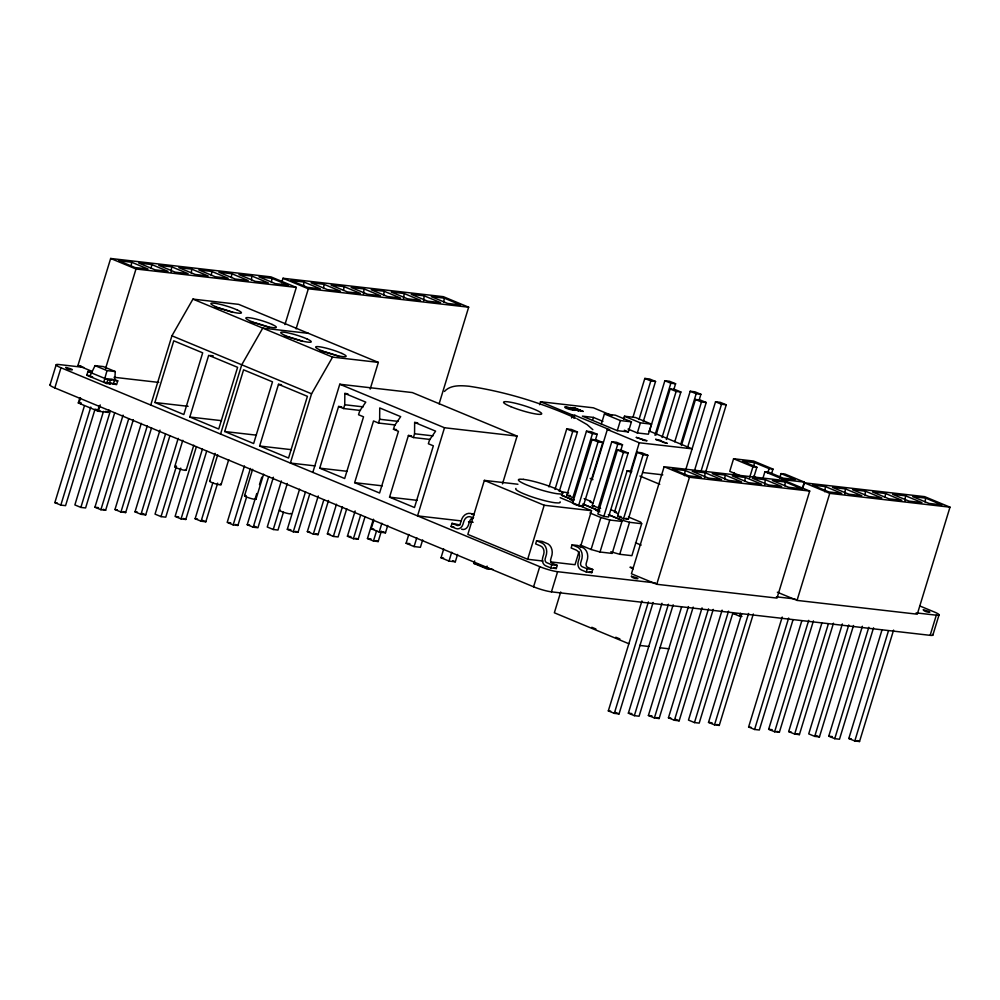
<?xml version="1.0" encoding="UTF-8"?>
<svg xmlns="http://www.w3.org/2000/svg" width="1000" height="1000" viewBox="0 0 1000 1000"><rect width="100%" height="100%" fill="white"/><g stroke="black" fill="none" stroke-linecap="round" stroke-linejoin="round"><path stroke-width="1.5" d="M344.837 393.438L365.775 402.137L359.7 410.975L358.55 414.75L363.537 416.812L344.675 478.525L319.738 468.162L338.6 406.463L343.587 408.537L344.75 404.75L344.837 393.438L347.9 393.787M378.5 423.038L379.65 419.263L379.738 407.938L400.688 416.637L394.613 425.475L393.462 429.25L398.45 431.325L379.588 493.025L354.65 482.663L373.512 420.962L378.5 423.038L395.375 424.975M414.65 422.438L435.6 431.138L429.525 439.975L428.363 443.75L433.35 445.825L414.487 507.525L389.55 497.163L408.425 435.462L413.413 437.537L414.562 433.762L414.65 422.438L417.713 422.8M109.388 383.225L116.6 384.637L117.762 380.863L114.763 379.625L115.288 371.562L103.325 366.587L95.037 365.637L89.787 376.463L92.6 376.788M131.137 266.112L131.637 262.238L118.7 260.75L135.05 267.55L147.988 269.025L131.637 262.238M151.188 268.412L151.675 264.538L138.737 263.05L155.1 269.85L168.038 271.337L151.675 264.538M171.062 272L171.713 266.837L158.775 265.35L175.138 272.15L188.075 273.637L171.713 266.837M191.262 273.012L191.762 269.137L178.812 267.65L195.175 274.45L208.113 275.938L191.762 269.137M211.3 275.312L211.8 271.438L198.863 269.95L215.212 276.75L228.15 278.238L211.8 271.438M231.337 277.613L231.838 273.738L218.9 272.25L235.25 279.05L248.2 280.538L231.838 273.738M251.388 279.925L251.875 276.038L238.938 274.562L255.3 281.35L268.238 282.838L251.875 276.038M271.425 282.225L271.913 278.35L258.975 276.863L275.338 283.65L288.275 285.138L271.913 278.35M303.488 285.9L303.988 282.025L291.038 280.538L307.4 287.337L320.337 288.825L303.988 282.025M323.525 288.2L324.025 284.325L311.087 282.838L327.438 289.637L340.375 291.125L324.025 284.325M343.562 290.5L344.062 286.625L331.125 285.138L347.475 291.938L360.425 293.425L344.062 286.625M363.45 294.1L364.1 288.925L351.163 287.45L367.525 294.237L380.462 295.725L364.1 288.925M383.65 295.113L384.137 291.238L371.2 289.75L387.562 296.537L400.5 298.025L384.137 291.238M403.525 298.7L404.188 293.538L391.238 292.05L407.6 298.837L420.538 300.325L404.188 293.538M423.562 301L424.225 295.837L411.287 294.35L427.638 301.15L440.575 302.625L424.225 295.837M443.775 302.013L444.263 298.137L431.325 296.65L447.675 303.45L460.625 304.938L444.263 298.137M684.463 475.662L685.125 470.487L672.188 469L688.538 475.8L701.475 477.287L685.125 470.487M704.5 477.962L705.163 472.788L692.225 471.3L708.575 478.1L721.525 479.588L705.163 472.788M724.712 478.963L725.2 475.087L712.262 473.6L728.625 480.4L741.562 481.887L725.2 475.087M744.75 481.275L745.238 477.388L732.3 475.913L748.662 482.7L761.6 484.188L745.238 477.388M764.625 484.862L765.288 479.7L752.337 478.212L768.7 485L781.637 486.488L765.288 479.7M784.825 485.875L785.325 482L772.387 480.513L788.737 487.3L801.675 488.787L785.325 482M824.75 491.763L825.4 486.6L812.463 485.112L828.825 491.912L841.762 493.4L825.4 486.6M844.788 494.062L845.438 488.9L832.5 487.413L848.863 494.212L861.8 495.7L845.438 488.9M864.987 495.075L865.487 491.2L852.55 489.712L868.9 496.512L881.838 498L865.487 491.2M885.025 497.375L885.525 493.5L872.588 492.013L888.938 498.812L901.875 500.3L885.525 493.5M904.9 500.975L905.562 495.8L892.625 494.312L908.988 501.112L921.925 502.6L905.562 495.8M925.113 501.987L925.6 498.1L912.663 496.625L929.025 503.413L941.963 504.9L925.6 498.1M112.2 383.237L103.75 382.262L107.013 370.613L115.288 371.562M50 384.975L56.163 364.825M932.513 634.438A13.288 1.775 17 0 1 930.15 635.337L551.438 591.85A13.288 1.775 17 0 1 533.575 586.8L54.825 387.912L60.987 367.762A13.288 1.775 17 0 1 58.9 364.525L83.737 367.375M92.013 371.35L77.938 365.513L110.662 258.475L270.975 276.887L296.312 287.413L284.95 324.575M108.912 409.862L108.138 412.388L98.287 411.262L78.3 402.95L79.85 397.887M117.762 380.863C112.737 381.262 109.125 376.188 110.1 383.9L106.737 383.512L86.8 375.225L87.95 371.438L92.4 372.238M80.538 397.938L79.188 402.375L81.062 403.15L80.8 403.988M95.075 409.087L65.562 505.65L60.825 505.112L54.837 502.625L84.362 406.062M60.825 505.112L90.8 407.062M105.538 368.6L135.988 269L296.312 287.413M99.275 405.725L97.925 410.15L96.05 409.375L95.787 410.225L100.013 410.7M98.287 411.262L100.225 404.925M106.737 383.512L107.9 379.725L111.263 380.112M103.5 411.337L74.875 504.925L80.862 507.413L85.6 507.95L114.663 412.875M113.25 384.25L114.4 380.475M80.862 507.413L110.388 410.85M133.35 419.637L105.638 510.25L100.9 509.712L94.925 507.225L123.075 415.125M100.9 509.712L128.613 419.087M151.562 427.875L125.675 512.562L120.95 512.013L114.963 509.525L141.3 423.363M150.75 405.05L171.925 335.8L192.938 299.113L238.7 304.363L378.338 362.375L370.163 389.125M120.95 512.013L147.287 425.85M154.9 402.512L173.762 340.812L202.688 352.837L183.825 414.538L154.9 402.512L188.088 406.325M169.788 436.125L145.725 514.862L140.988 514.312L135 511.825L159.975 430.125M140.988 514.312L165.512 434.087M178.2 438.363L155.037 514.125L161.025 516.613L165.763 517.163L180.75 468.137M174.713 466.725L182.8 440.288M189.812 417.025L208.675 355.312L237.6 367.337L218.725 429.038L189.812 417.025L221.488 420.662M161.025 516.613L176.462 466.112M186.163 470.175L193.8 445.2M196.425 446.613L175.087 516.438L181.062 518.913L185.8 519.462L206.688 451.125M181.062 518.913L202.413 449.1M220.562 434.062L241.737 364.8L262.762 328.113L308.525 333.363M217.65 483.137L205.837 521.763L201.1 521.225L195.125 518.737L215.1 453.363M224.713 431.525L243.575 369.825L272.5 381.838L253.637 443.537L224.713 431.525L256.388 435.163M209.625 481.238L217.712 454.787M201.1 521.225L212.913 482.6M281.637 282.725L283 278.263L443.325 296.675L468.663 307.2L439.113 403.825M221.075 484.675L228.713 459.7M244.45 465.962L227.188 522.413L233.175 524.9L237.9 525.45L246.537 497.225M233.175 524.9L250.425 468.45M244.537 495.737L252.625 469.288M278.488 384.325L307.413 396.337L288.55 458.038L259.625 446.025L278.488 384.325L281.5 384.675M296.062 328.925L308.337 288.788L468.663 307.2M273.387 477.238L257.95 527.75L253.212 527.2L247.225 524.712L256.762 493.525M259.488 484.6L261.762 477.175M255.975 499.175L263.612 474.2M253.212 527.2L268.65 476.688M281.35 480.962L267.262 527.013L273.25 529.5L277.987 530.05L283.438 512.225M378.338 362.375L332.575 357.113L311.562 393.8L290.387 463.062L314.938 465.875M273.25 529.5L287.325 483.45M309.837 493.725L298.025 532.35L293.288 531.8L287.312 529.325L299.575 489.212M293.288 531.8L305.55 491.7M312.825 472.388L339.775 384.237L412.362 392.575L517.087 436.087L502.475 483.888M328.512 500.487L318.062 534.65L313.325 534.113L307.35 531.625L318.25 495.962M313.325 534.113L323.775 499.938M346.737 508.725L338.1 536.95L333.375 536.413L327.388 533.925L336.475 504.212M333.375 536.413L342.45 506.7M364.963 516.975L358.15 539.25L353.413 538.713L347.425 536.225L355.15 510.962M353.413 538.713L360.675 514.938M381.362 531.15L378.188 541.55L373.45 541.013L367.463 538.525L373.375 519.212M387.738 525.45L385.487 532.8L379.188 532.075L371.2 528.75L373.9 519.938M373.45 541.013L376.625 530.612M379.188 532.075L381.875 523.25M422.65 539.95L420.4 547.3L414.087 546.575L406.112 543.263L408.8 534.438M517.087 436.087L444.5 427.75L417.55 515.887L460.8 520.862M414.087 546.575L416.788 537.762M457.562 554.45L455.312 561.8L449 561.075L441.025 557.762L443.713 548.95M473.3 518L470.812 516.962A6.637 5.325 -83.4 0 0 463.9 521.188L462.938 524.338A6.637 5.325 -83.4 0 1 456.025 528.55L451.037 526.487L452 523.337L459.975 524.987M449 561.075L451.688 552.263M517.938 484.25L484.35 480.387L467.837 534.412L527.675 559.275L542.95 561.025M492.75 569.35L486.325 568.612L473.875 563.45L474.65 560.913M486.325 568.612L487.1 566.087M539.625 404.7L540.525 401.737L593.387 407.812L611.987 415.538M549 486.95L566.737 428.938L571.475 429.475L577.45 431.962L559.263 491.475M527.675 559.275L544.188 505.25L591.525 510.688L580.375 547.188M571.538 417.962L572.45 415L574.812 415.275L609.725 429.775L607.35 429.5L591.95 479.875M536.6 540.75L535.638 543.9L540.625 545.975A6.637 5.325 -83.4 0 1 543.688 554.338L542.725 557.475A6.637 5.325 -83.4 0 0 545.788 565.85L550.775 567.925L556.3 568.55L557.263 565.4L551.962 563.162A3.312 2.662 -83.4 0 1 550.65 559.575L552.025 554.75A9.975 8 -83.4 0 0 548.062 543.938L542.125 541.388L536.6 540.75L542.55 543.3A9.975 8 -83.4 0 1 546.5 554.113L545.125 558.938A3.312 2.662 -83.4 0 0 546.438 562.537L551.737 564.775L557.263 565.4M573.9 418.237L574.812 415.275M554.987 489.438L572.725 431.425L577.45 431.962M533.575 586.8L539.738 566.65L60.987 367.762M597.175 434.237L592.45 433.688L572.888 497.65L566.9 495.175L586.462 431.2L591.188 431.75L597.175 434.237L595.363 440.188M592.55 420.288L593.425 417.413L602.913 421.35M550.775 567.925L551.737 564.775M572.513 503.425L592.075 439.462L596.8 440L602.788 442.488L583.225 506.463L578.5 505.913L598.05 441.95L602.788 442.488M601.337 424.012L604.412 413.938L615.462 415.213L631.425 421.838L628.337 431.912L617.3 430.65L582.388 416.138L593.425 417.413M551.438 591.85L557.6 571.7L655.375 582.925M572.112 544.825L571.15 547.975L576.138 550.05A6.637 5.325 -83.4 0 1 579.2 558.413L578.237 561.562A6.637 5.325 -83.4 0 0 581.3 569.925L586.287 572L591.812 572.625L592.762 569.487L587.463 567.238A3.312 2.662 -83.4 0 1 586.15 563.65L587.525 558.825A9.975 8 -83.4 0 0 583.575 548.013L577.625 545.462L572.112 544.825L578.05 547.375A9.975 8 -83.4 0 1 582.013 558.2L580.625 563.013A3.312 2.662 -83.4 0 0 581.95 566.613L587.25 568.85L592.762 569.487M560.712 591.975L554.35 612.788L628.913 643.763M600.588 508.45L592.238 505.7L611.788 441.725L616.525 442.275L622.513 444.762L620.688 450.712M579.038 551.562L575.013 564.712L550.588 561.9M617.3 430.65L620.375 420.575L631.425 421.838M623.575 419.125L624.45 416.238L635.5 417.512L651.462 424.137L648.375 434.212L637.337 432.95L628.025 429.075M598.225 508.175L617.775 444.212L622.513 444.762M617.4 449.988L597.85 513.95L603.825 516.438L608.562 516.987L628.125 453.013L622.137 450.525L617.4 449.988L623.387 452.475L628.125 453.013M608.638 514.712L620.9 519.812L621.95 521.425L612.163 553.413L600.013 552.013L591.087 549.487L600.862 517.513L589.963 512.975M633.013 417.062L644.825 378.438L649.562 378.975L655.537 381.463L643.275 421.575M586.287 572L587.25 568.85M603.825 516.438L623.387 452.475M639 419.55L650.812 380.925L655.537 381.463M600.013 552.013L609.8 520.037L621.95 521.425M637.337 432.95L640.413 422.875L651.462 424.137M614.45 512.275L627.15 470.737L631.8 471.275M630.662 470.913L639.275 442.762L692.138 448.837L649.2 431M617.575 516.225L637.125 452.25L641.862 452.8L647.85 455.288L628.288 519.25L623.55 518.7L617.575 516.225L621.125 516.625M649.425 431.25L664.862 380.737L669.6 381.287L675.588 383.762L673.763 389.712M623.55 518.7L643.112 454.738L647.85 455.288M654.95 435.225L670.85 383.225L675.588 383.762M656.075 435.012L670.163 388.963L674.887 389.5L680.875 391.987L666.338 439.525M619.738 554.288L629.525 522.3L641.675 523.7L631.888 555.675L619.738 554.288L610.812 551.763M662.062 437.5L676.137 391.45L680.875 391.987M664.137 466.725L631.425 573.763L656.75 584.288L777 598.1L809.712 491.062L784.388 480.538L664.137 466.725L689.475 477.25L809.712 491.062M674.75 441.775L690.2 391.262L694.925 391.812L700.913 394.288L699.1 400.238M680.738 444.263L696.175 393.75L700.913 394.288M681.413 445.538L695.487 399.487L700.225 400.025L706.213 402.512L685.788 469.575M687.4 448.025L701.475 401.975L706.213 402.512M653.112 602.487L619.05 713.913L614.312 713.363L608.325 710.875L641.938 600.95M614.312 713.363L648.375 601.95M656.75 584.288L689.475 477.25M694.638 470.125L715.525 401.788L720.263 402.337L726.25 404.812L705.35 473.15M701.075 471.125L721.513 404.275L726.25 404.812M673.15 604.788L639.087 716.213L634.35 715.662L628.362 713.175L661.975 603.25M634.35 715.662L668.413 604.25M693.188 607.087L659.125 718.512L654.388 717.962L648.4 715.475L681.562 607.038M771.7 473.275L772.975 469.087L753.637 461.05L733.587 458.738L729.737 471.337L742.175 476.5M654.388 717.962L688.45 606.55M733.35 475.4L734.212 472.6M713.225 609.388L679.163 720.812L674.425 720.263L668.45 717.788L702.05 607.85M674.425 720.263L708.5 608.85M749.513 477.975L752.938 466.788L756.888 467.238L753.713 477.6M753.312 467.113L754.675 462.663L769.038 468.625L772.975 469.087M722.1 610.15L688.487 720.088L694.475 722.575L699.2 723.112L732.812 613.175M762.775 478.75L764.912 471.75L768.85 472.212L783.213 478.175L795.362 479.575L781 473.6L779.65 478.05M767.675 473.075L769.038 468.625M694.475 722.575L728.538 611.15M735.962 613.962L733.6 613.688L739.587 616.175L740.475 613.263M753.312 614L719.25 725.413L714.513 724.875L708.525 722.387L741.688 613.938M714.513 724.875L748.575 613.45M802.163 489.087L804.3 482.1L784.95 474.05L781 473.6M802.613 488.787L804.425 482.837L924.663 496.65L950 507.175L917.275 614.2L797.038 600.4L777.337 592.212M792.938 620.087L759.325 730.013L754.587 729.475L748.612 726.988L782.212 617.05M754.587 729.475L788.65 618.05M797.038 600.4L829.762 493.363L950 507.175M813.425 620.9L779.362 732.312L774.638 731.775L768.65 729.287L801.8 620.837M774.638 731.775L808.7 620.363M833.475 623.2L799.4 734.625L794.675 734.075L788.688 731.587L821.838 623.138M794.675 734.075L828.288 624.138M842.337 623.962L808.725 733.888L814.712 736.375L819.45 736.925L853.512 625.5M814.712 736.375L848.775 624.963M873.55 627.8L839.488 739.225L834.75 738.675L828.763 736.188L862.375 626.263M834.75 738.675L868.812 627.263M893.587 630.1L859.525 741.525L854.788 740.975L848.812 738.5L881.963 630.05M854.788 740.975L888.4 631.05M930.15 635.337L936.312 615.188A13.288 1.775 17 0 0 934.225 611.95L919.8 605.962M932.887 635.037L939.05 614.888M636.325 437.4L647.05 440.763L643.312 440.312L642.613 440.025L644.025 440.163L636.325 437.425M444.462 391.438C450.5 384.725 460.925 385.5 469.05 386.238C505.925 391.838 542 402.962 575.962 418.3M210.175 355.487L213.2 355.838M77.938 365.513L81.013 365.863M114.062 377.275L158.763 382.413M86.8 375.225L90.612 375.788M344.75 404.75L363.15 406.863M104.9 378.488L114.763 379.625M338.6 406.463L341.675 406.812M343.587 408.537L360.462 410.475M379.65 419.263L398.062 421.375M754.675 462.663L742.525 461.262L756.888 467.238M393.462 429.25L396.525 429.6M414.562 433.762L432.975 435.875M408.425 435.462L411.488 435.812M804.3 482.1L784.262 479.787L764.912 471.75M413.413 437.537L430.288 439.475M78.3 402.95L81.112 403.275M642.65 472.525L662.8 474.837M259.625 446.025L291.3 449.663M561.112 491.6L568.65 492.962M566.9 495.175L570.45 495.575M319.738 468.162L347.35 471.337M592.238 505.7L594.6 505.962M354.65 482.663L382.262 485.838M389.55 497.163L417.175 500.337M468.512 521.75L473.15 522.275M451.037 526.487L453.8 526.8M371.2 528.75L373.725 529.05M54.837 502.625L57.213 502.9M94.925 507.225L98.475 507.638M114.963 509.525L117.325 509.8M135 511.825L137.363 512.1M176.262 516.562L178.637 516.838M195.125 518.737L197.488 519M228.375 522.55L230.738 522.825M247.225 524.712L249.587 524.987M287.312 529.325L290.863 529.725M307.35 531.625L309.713 531.888M327.388 533.925L329.75 534.2M347.425 536.225L350.975 536.638M367.463 538.525L371.012 538.938M406.112 543.263L409.9 543.688M441.025 557.762L443.55 558.05M776.438 596.838L795.062 598.975M916.137 612.875L936.312 615.188M473.875 563.45L475.85 563.675M487.075 567.825L488.562 568L488.3 568.837L477.238 564.25M739.587 616.175L741.95 616.45M639.6 645.425L648.85 646.488M659.638 647.725L668.888 648.787M608.325 710.875L610.688 711.15M628.362 713.175L631.912 713.587M648.4 715.475L651.963 715.888M668.45 717.788L670.812 718.05M708.525 722.387L712.075 722.788M748.612 726.988L750.975 727.262M768.65 729.287L772.2 729.7M788.688 731.587L791.05 731.862M828.763 736.188L832.312 736.6M848.812 738.5L851.175 738.763M632.35 567.513L629.987 567.238L633.212 568.837M629.525 522.3L620.588 519.775L608.325 514.675M600.862 517.513L609.8 520.037M110.1 383.9L109.275 383.475M664.862 380.737L670.85 383.225M690.2 391.262L696.175 393.75M715.525 401.788L721.513 404.275M644.825 378.438L650.812 380.925M670.163 388.963L676.137 391.45M695.487 399.487L701.475 401.975M804.425 482.837L829.762 493.363M733.587 458.738L752.938 466.788M624.45 416.238L640.413 422.875M283 278.263L308.337 288.788M604.412 413.938L620.375 420.575M753.312 476.262L755.7 477.262M624.35 430.25L628.337 431.912M540.525 401.737L572.45 415M607.35 429.5L639.275 442.762M586.462 431.2L592.45 433.688M611.788 441.725L617.775 444.212M637.125 452.25L643.112 454.738M566.737 428.938L572.725 431.425M592.075 439.462L598.05 441.95M627.15 470.737L631.4 472.512M639.9 476.037L659.75 484.288M110.662 258.475L135.988 269M192.938 299.113L332.575 357.113M590.138 478.4L592.925 479.562M339.775 384.237L444.5 427.75M584.15 498.612L590.962 501.438A5.312 0.712 17 0 0 592.938 503.175M610.95 509.75L616.287 511.962A5.312 0.712 17 0 0 618.263 513.7M628.362 516.975L640.625 522.075L641.675 523.7M625.9 518.25L628.288 519.25M561.688 495.213L571.237 499.175A5.312 0.712 17 0 0 573.212 500.913M583.225 504.15L596.562 509.7A5.312 0.712 17 0 0 599.825 511.875M561.375 495.175L570.925 499.137A5.312 0.712 17 0 1 574.325 499.875M582.9 504.113L596.25 509.663A5.312 0.712 17 0 1 599.65 510.4M580.837 505.462L583.225 506.463M171.925 335.8L311.562 393.8M560.188 497.663L591.525 510.688M573.713 503.925L577.3 505.412M635.487 542.75L641.15 545.1M484.35 480.387L544.188 505.25M580.188 544.963L591.087 549.487M474.225 514.837L470.775 513.488A9.975 8 -83.4 0 0 461.838 518.95L460.288 523.7A3.312 2.662 -83.4 0 1 457.325 525.513L452 523.337M95.037 365.637L107.013 370.613M589.312 571.6L591.812 572.625M87.95 371.438L107.9 379.725M113.612 383.4L115.612 384.225M553.812 567.513L556.3 568.55M105.638 411.35L108.138 412.388M382.837 531.688L385.487 532.8M452.65 560.7L455.312 561.8M591.812 627.288L595.9 628.987M615.788 637.238L619.875 638.938M375.788 540.562L378.188 541.55M857.138 740.525L859.525 741.525M355.75 538.263L358.15 539.25M815.85 735.425L819.45 736.925M315.675 533.65L318.062 534.65M797.013 733.625L799.4 734.625M295.625 531.35L298.025 532.35M776.975 731.325L779.362 732.312M254.35 526.25L256.75 527.25M235.512 524.45L237.9 525.45M716.85 724.425L719.25 725.413M202.25 520.275L205.837 521.763M675.575 719.325L679.163 720.812M183.4 518.462L185.8 519.462M656.725 717.513L659.125 718.512M142.125 513.362L145.725 514.862M615.45 712.412L619.05 713.913M123.287 511.562L125.675 512.562M103.25 509.263L105.638 510.25M269.312 327.525L267.85 326.912A15.95 2.138 17 0 0 250.375 321.85M339.137 356.538L337.663 355.925A15.95 2.138 17 0 0 320.2 350.85M577.175 418.875L587.137 424.625L592.85 429.688M557.6 571.7A13.288 1.775 17 0 1 539.738 566.65M54.825 387.912A13.288 1.775 17 0 1 50.487 384.637M220.325 484.038A5.975 0.8 17 0 1 215.3 483.775A5.975 0.8 17 0 1 210.413 481.05M214.475 307.175A15.95 2.138 17 0 1 216.55 307.55M217.688 307.787A15.95 2.138 17 0 1 232.938 312.413M185.413 469.525A5.975 0.8 17 0 1 183.688 470.112A5.975 0.8 17 0 1 176.025 467.663A5.975 0.8 17 0 1 176.425 466.65M290.7 513.413A5.975 0.8 17 0 1 284.375 512.55A5.975 0.8 17 0 1 280.238 510.05M284.288 336.175A15.95 2.138 17 0 1 286.363 336.562M287.5 336.8A15.95 2.138 17 0 1 302.762 341.425M255.238 498.537A5.975 0.8 17 0 1 253.5 499.113A5.975 0.8 17 0 1 245.85 496.662A5.975 0.8 17 0 1 246.238 495.662M560.075 501.838A23.25 3.113 17 0 1 558.263 502.95L555.225 502.775A23.25 3.113 17 0 1 528.875 495.8L523.925 493.862A23.25 3.113 17 0 1 515.962 488.438M473.587 517.413A6.637 5.325 -83.4 0 0 469.425 521.825L468.462 524.963A6.637 5.325 -83.4 0 1 461.55 529.188M472.15 514.5A9.975 8 -83.4 0 1 474.212 513.975M565.712 407.25L573.837 409.95L565.712 407.25M655.7 439.35C656.888 440.35 675.225 445.45 663.363 442.362L660.3 440.262L655.7 439.35M575.188 410.363C560.638 408.612 561.862 403.288 575.188 410.363M583.138 411.425L572.038 408.025L579.113 410.962L578.275 410.863L570.212 407.512L580.962 410.737L574.263 407.962L575.037 408.025L583.138 411.425M65.888 367.425C66.463 370.188 80.188 371.175 65.888 367.425M631.425 576.275C632 579.05 645.725 580.037 631.425 576.275M923.35 609.8C923.925 612.575 937.65 613.562 923.35 609.8M523.375 479.363L520.35 479.175A23.25 3.113 17 0 0 526.663 484.925L531.613 486.85A23.25 3.113 17 0 0 557.962 493.825L561 494.012A23.25 3.113 17 0 0 554.688 488.263L549.725 486.337A23.25 3.113 17 0 0 523.375 479.363M307.025 338.938L303.913 337.638A15.95 2.138 17 0 0 284.1 332.212A15.95 2.138 17 0 0 284.962 335.412L288.075 336.712A15.95 2.138 17 0 0 307.887 342.137A15.95 2.138 17 0 0 307.025 338.938M341.925 353.438L338.825 352.15A15.95 2.138 17 0 0 319 346.712A15.95 2.138 17 0 0 319.875 349.913L322.975 351.213A15.95 2.138 17 0 0 342.8 356.637A15.95 2.138 17 0 0 341.925 353.438M237.2 309.938L234.1 308.637A15.95 2.138 17 0 0 214.275 303.2A15.95 2.138 17 0 0 215.15 306.413L218.25 307.7A15.95 2.138 17 0 0 238.075 313.137A15.95 2.138 17 0 0 237.2 309.938M272.113 324.438L269 323.137A15.95 2.138 17 0 0 249.188 317.712A15.95 2.138 17 0 0 250.062 320.913L253.162 322.212A15.95 2.138 17 0 0 272.987 327.638A15.95 2.138 17 0 0 272.113 324.438M510.8 406.65A19.925 2.675 17 0 0 541.5 414.075A19.925 2.675 17 0 0 515.588 403.3A19.925 2.675 17 0 0 510.8 406.65"/></g></svg>
